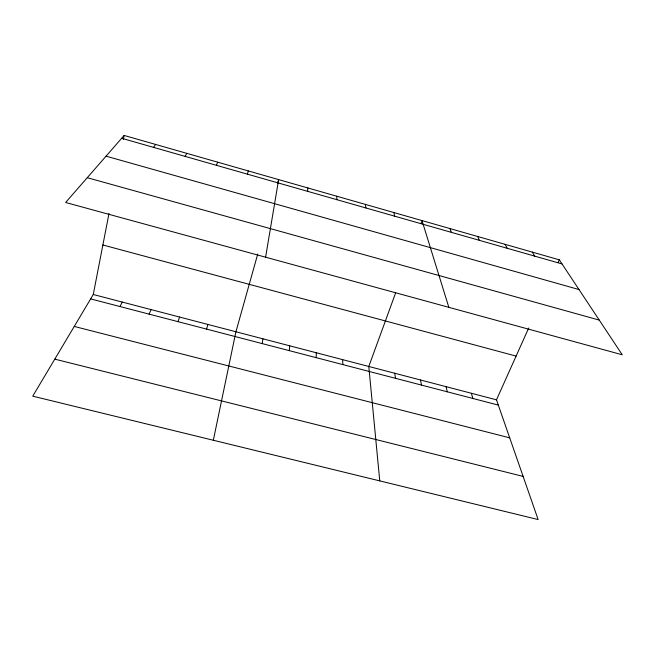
<?xml version="1.0" encoding="UTF-8"?>
<svg xmlns="http://www.w3.org/2000/svg" width="655" height="655" viewBox="0 0 655 655"><rect width="100%" height="100%" fill="white"/><g stroke="black" fill="none" stroke-linecap="round" stroke-linejoin="round"><path stroke-width="0.98" d="M316.193 357.663L316.283 352.758M307.613 191.334L307.817 187.936M289.33 350.662L289.715 345.815M262.246 343.605L262.925 338.815M265.602 257.194L278.637 179.601L277.556 183.441M528.7 328.024L496.482 399.828L538.132 519.562L32.75 396.16L93.264 294.496L108.992 213.497M123.394 139.327L124.147 135.438L559.304 259.83L622.25 354.781L65.623 202.477L124.147 135.438M213.333 440.258L235.923 331.766L257.743 254.034M206.571 329.105L207.872 324.438M247.377 174.148L248.302 170.93M177.955 321.654L179.585 317.045M395.661 292.81L368.79 366.473L379.761 480.893M420.96 223.445L422 220.579L448.839 307.334M216.387 165.306L217.689 162.178M149.103 314.13L151.051 309.594M558.068 262.573L559.304 259.83M119.996 306.548L122.28 302.078M185.111 156.381L186.798 153.344M153.54 147.375L155.62 144.436M54.783 359.145L523.116 476.398M74.252 326.436L509.705 437.843M93.264 294.496L496.482 399.828M90.644 298.901L498.316 405.101M102.876 244.986L516.107 356.099M87.254 177.693L599.26 320.099M106.061 156.16L579.004 289.551M121.666 138.279L562.023 263.924M532.31 252.109L534.726 256.138M505.087 244.331L507.191 248.278M477.626 236.48L479.419 240.36M449.936 228.562L451.41 232.369M471.338 393.262L472.91 398.486M446.006 386.647L447.316 391.813M393.827 212.523L394.646 216.166M420.469 379.974L421.509 385.091M394.736 373.252L395.497 378.32M365.408 204.401L365.891 207.963M336.735 196.205L336.883 199.685M342.647 359.644L342.843 364.598"/></g></svg>
